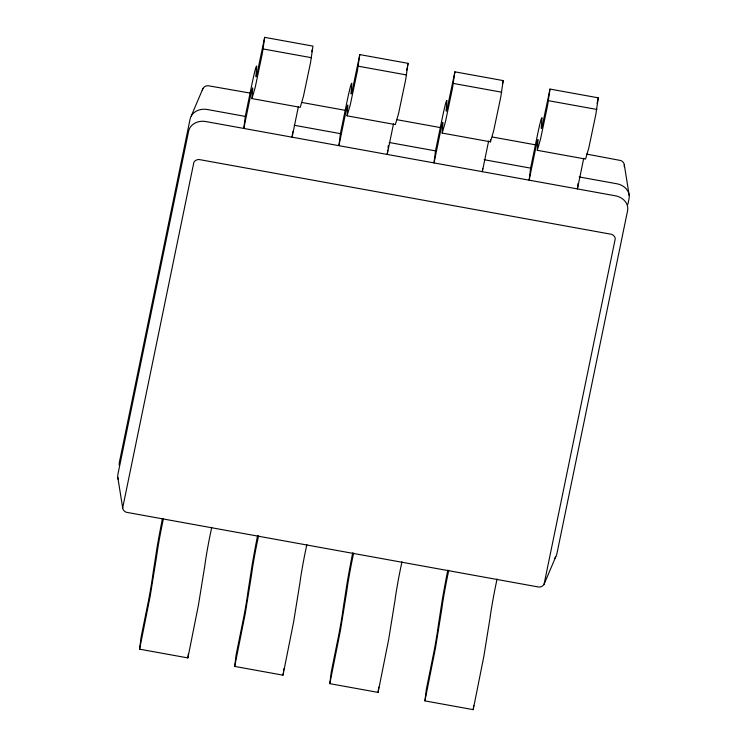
<?xml version="1.0" encoding="UTF-8"?>
<svg xmlns="http://www.w3.org/2000/svg" width="747" height="747" viewBox="0 0 747 747"><rect width="100%" height="100%" fill="white"/><g stroke="black" fill="none" stroke-linecap="round" stroke-linejoin="round"><path stroke-width="1.12" d="M122.676 507.895L193.875 162.304A6.153 5.173 7 0 1 198.898 159.494L611.718 234.343A6.153 5.173 7 0 1 615.267 238.704L544.059 584.294A6.153 5.173 7 0 1 539.045 587.095L126.215 512.255A6.153 5.173 7 0 1 122.676 507.895L117.793 477.361M624.24 166.721L624.324 164.891A6.153 5.173 7 0 0 620.785 160.53L586.572 154.087M211.718 527.335L210.075 535.282A22.317 0.822 -79.7 0 0 204.818 565.684L198.469 604.902L187.88 657.92L139.596 649.171L141.024 637.546L148.513 600.551A22.317 0.822 -79.7 0 0 152.743 575.302L157.047 547.523A44.643 1.653 -79.7 0 1 162.463 518.455M187.88 657.92L188.403 653.69M251.963 98.585L255.185 87.483L262.281 53.728L264.681 37.35L312.965 46.109L310.565 62.487L303.469 96.242L300.247 107.344L251.963 98.585L252.43 91.47A22.317 0.822 -79.7 0 0 250.124 97.81L243.811 128.437L245.287 116.401L251.599 85.784A44.643 1.653 -79.7 0 1 256.09 66.847L256.679 65.988L256.212 73.103A22.317 0.822 -79.7 0 0 257.594 71.105L264.681 37.35M292.768 131.724L292.096 137.187L298.408 106.569M306.821 544.582L305.187 552.519A22.317 0.822 -79.7 0 0 299.921 582.931L293.58 622.148L282.992 675.167L234.707 666.408L236.127 654.783L243.615 617.788A22.317 0.822 -79.7 0 0 247.855 592.548L252.159 564.769A44.643 1.653 -79.7 0 1 257.575 535.702M282.992 675.167L283.253 673.047M283.505 670.937L283.767 668.826M347.075 115.832L350.296 104.729L357.383 70.974L359.793 54.596L408.077 63.346L405.668 79.724L398.581 113.479L395.359 124.581L347.075 115.832L347.542 108.717A22.317 0.822 -79.7 0 0 345.226 115.057L338.923 145.684L340.399 133.648L346.711 103.021A44.643 1.653 -79.7 0 1 351.193 84.084L351.79 83.234L351.323 90.34A22.317 0.822 -79.7 0 0 352.705 88.351L359.793 54.596M387.74 150.054L387.207 154.433L393.51 123.815M388.01 147.869L388.281 145.684M401.933 561.828L400.289 569.765A22.317 0.822 -79.7 0 0 395.032 600.168L388.683 639.385L378.094 692.404L329.81 683.654L331.238 672.029L338.727 635.034A22.317 0.822 -79.7 0 0 342.957 609.785L347.271 582.006A44.643 1.653 -79.7 0 1 352.677 552.939M378.094 692.404L378.748 687.128M442.177 133.069L445.399 121.976L452.495 88.211L454.895 71.833L503.189 80.592L500.779 96.97L493.683 130.725L490.471 141.827L442.177 133.069L442.644 125.963A22.317 0.822 -79.7 0 0 440.338 132.303L434.026 162.921L435.501 150.885L441.813 120.267A44.643 1.653 -79.7 0 1 446.304 101.331L446.893 100.481L446.426 107.587A22.317 0.822 -79.7 0 0 447.808 105.588L454.895 71.833M482.711 168.392L482.31 171.679L488.622 141.052M497.035 579.065L495.401 587.002A22.317 0.822 -79.7 0 0 490.135 617.414L483.795 656.632L473.206 709.65L424.922 700.891L426.35 689.276L433.83 652.271A22.317 0.822 -79.7 0 0 438.069 627.032L442.373 599.253A44.643 1.653 -79.7 0 1 447.789 570.185M473.206 709.65L473.719 705.42M537.289 150.315L540.511 139.213L547.598 105.458L550.007 89.08L598.291 97.829L595.882 114.207L588.795 147.971L585.573 159.064L537.289 150.315L537.756 143.2A22.317 0.822 -79.7 0 0 535.44 149.54L529.137 180.167L530.613 168.131L536.925 137.513A44.643 1.653 -79.7 0 1 541.407 118.577L542.005 117.718L541.538 124.833A22.317 0.822 -79.7 0 0 542.92 122.835L550.007 89.08M578.094 183.445L577.422 188.916L583.734 158.299M163.425 518.586L161.791 526.523A22.317 0.822 -79.7 0 0 156.534 556.935L150.184 596.143L139.596 649.171M258.537 535.832L256.903 543.769A22.317 0.822 -79.7 0 0 251.636 574.172L245.296 613.39L234.707 666.408M353.639 553.069L352.005 561.006A22.317 0.822 -79.7 0 0 346.748 591.419L340.399 630.636L329.81 683.654M448.751 570.316L447.117 578.253A22.317 0.822 -79.7 0 0 441.85 608.656L435.51 647.873L424.922 700.891M627.872 204.379L629.049 198.683A14.884 12.494 7 0 0 616.938 183.781L579.158 176.936M311.788 51.73L312.265 49.479M406.657 70.097L407.134 67.846M407.601 65.596L408.077 63.346M502.479 83.963L503.189 80.592M597.105 103.459L598.291 97.829M202.288 90.219L202.941 88.491A6.153 5.173 7 0 1 207.955 85.69L250.301 93.123M191.241 116.018L202.941 88.491M544.059 584.294L555.759 556.767M263.252 48.975L311.546 57.724M358.364 66.212L406.648 74.971M453.476 83.459L501.76 92.217M548.578 100.705L596.862 109.454M301.947 102.488L345.562 110.388M397.208 119.753L440.814 127.662M492.46 137.028L536.075 144.937M245.016 116.355L207.246 109.501A14.884 12.494 7 0 0 190.093 119.1L119.427 462.066A14.884 12.494 7 0 0 119.277 465.334M294.234 125.272L341.155 133.778M389.168 142.49L436.052 150.987M484.14 159.709L531.08 168.215M624.324 164.891L629.207 195.425M490.424 139.689L490.471 141.827M554.47 558.616A14.884 12.494 7 0 0 556.907 553.686L627.573 210.719A14.884 12.494 7 0 0 615.463 195.817L205.77 121.537A14.884 12.494 7 0 0 188.618 131.136L117.951 474.102A14.884 12.494 7 0 0 118.259 479.527"/></g></svg>
